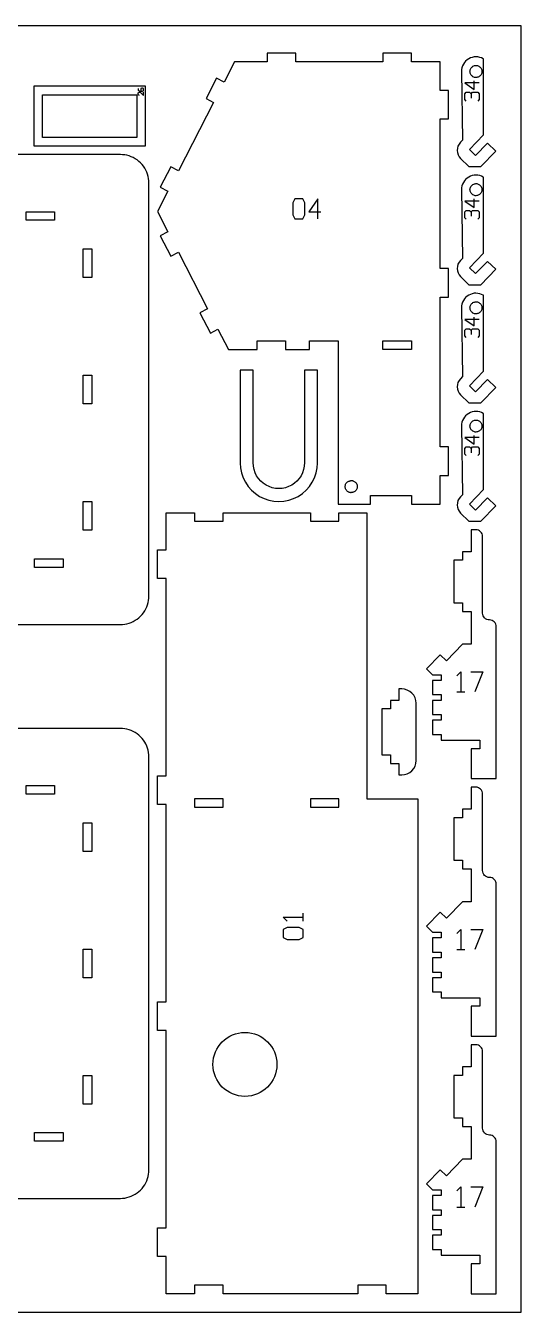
# Model space of a CAD drawing. Header units: millimetres. Extents: x 0 to 450, y 0 to 450.
# Drawn here: x 276.6 to 450, y 0 to 450 of the extents above; entities that cross this region are included whole.
import ezdxf

# ---------------------------------------------------------------- set-up
doc = ezdxf.new("R2010")
doc.units = ezdxf.units.MM
for name, color, linetype in [('CUT', 1, 'Continuous'), ('ENGRAVE', 5, 'Continuous'), ('SHEET', 8, 'Continuous')]:
    doc.layers.add(name, color=color, linetype=linetype)

msp = doc.modelspace()

# ---------------------------------------------------------------- linework, layer by layer
at = {"layer": 'CUT'}
for p, q in [((349.67, 437.39), (346, 430.28)), ((361.04, 437.39), (349.67, 437.39)), ((361.04, 440.39), (361.04, 437.39)), ((371.04, 440.39), (361.04, 440.39)), ((371.04, 437.39), (371.04, 440.39)), ((401.56, 437.39), (371.04, 437.39)), ((401.56, 440.39), (401.56, 437.39)), ((411.56, 440.39), (401.56, 440.39)), ((411.56, 437.39), (411.56, 440.39)), ((421.57, 437.39), (411.56, 437.39)), ((421.57, 427.39), (421.57, 437.39)), ((429.72, 436.56), (429.43, 435.96)), ((430.09, 437.11), (429.72, 436.56)), ((430.53, 437.62), (430.09, 437.11)), ((431.04, 438.06), (430.53, 437.62)), ((431.59, 438.43), (431.04, 438.06)), ((432.19, 438.73), (431.59, 438.43)), ((432.83, 438.94), (432.19, 438.73)), ((433.48, 439.11), (432.83, 438.94)), ((434.15, 439.11), (433.48, 439.11)), ((434.82, 439.07), (434.15, 439.11)), ((435.47, 438.94), (434.82, 439.07)), ((436.1, 438.73), (435.47, 438.94)), ((436.7, 438.43), (436.1, 438.73)), ((436.77, 438.39), (436.7, 438.43)), ((436.77, 411.82), (436.77, 438.39)), ((429.08, 434.67), (429.04, 434)), ((429.04, 434), (429.41, 409.96)), ((429.21, 435.33), (429.08, 434.67)), ((429.43, 435.96), (429.21, 435.33)), ((432.04, 434), (432.06, 434.28)), ((432.06, 433.73), (432.04, 434)), ((432.06, 434.28), (432.12, 434.55)), ((432.12, 433.46), (432.06, 433.73)), ((432.12, 434.55), (432.21, 434.81)), ((432.21, 433.2), (432.12, 433.46)), ((432.21, 434.81), (432.33, 435.06)), ((432.33, 432.95), (432.21, 433.2)), ((432.33, 435.06), (432.48, 435.28)), ((432.48, 432.72), (432.33, 432.95)), ((432.48, 435.28), (432.66, 435.49)), ((432.66, 432.52), (432.48, 432.72)), ((432.66, 435.49), (432.87, 435.67)), ((432.87, 432.33), (432.66, 432.52)), ((432.87, 435.67), (433.1, 435.83)), ((433.1, 432.18), (432.87, 432.33)), ((433.1, 435.83), (433.34, 435.95)), ((433.34, 432.06), (433.1, 432.18)), ((433.34, 435.95), (433.6, 436.04)), ((433.6, 431.95), (433.34, 432.06)), ((433.6, 436.04), (433.87, 436.09)), ((433.87, 436.09), (434.15, 436.11)), ((434.15, 436.11), (434.42, 436.11)), ((434.42, 436.11), (434.69, 436.06)), ((434.69, 436.06), (434.96, 435.98)), ((434.95, 432.06), (434.69, 431.99)), ((435.2, 432.18), (434.95, 432.06)), ((434.96, 435.98), (435.2, 435.83)), ((435.2, 435.83), (435.43, 435.67)), ((435.43, 432.33), (435.2, 432.18)), ((435.43, 435.67), (435.64, 435.49)), ((435.64, 432.52), (435.43, 432.33)), ((435.64, 435.49), (435.82, 435.28)), ((435.82, 432.72), (435.64, 432.52)), ((435.82, 435.28), (435.97, 435.06)), ((435.97, 432.95), (435.82, 432.72)), ((435.97, 435.06), (436.09, 434.81)), ((436.09, 433.2), (435.97, 432.95)), ((436.09, 434.81), (436.18, 434.55)), ((436.18, 433.46), (436.09, 433.2)), ((436.18, 434.55), (436.23, 434.28)), ((436.23, 433.73), (436.18, 433.46)), ((436.23, 434.28), (436.25, 434)), ((436.25, 434), (436.23, 433.73)), ((279.46, 428.83), (279.46, 407.96)), ((318.47, 428.83), (279.46, 428.83)), ((318.47, 407.96), (318.47, 428.83)), ((343.33, 431.65), (339.67, 424.54)), ((346, 430.28), (343.33, 431.65)), ((433.87, 431.9), (433.6, 431.95)), ((434.15, 431.9), (433.87, 431.9)), ((434.42, 431.93), (434.15, 431.9)), ((434.69, 431.99), (434.42, 431.93)), ((282.46, 410.96), (282.46, 425.83)), ((282.46, 425.83), (315.47, 425.83)), ((315.47, 425.83), (315.47, 410.96)), ((342.34, 423.16), (330.01, 399.22)), ((339.67, 424.54), (342.34, 423.16)), ((424.57, 427.39), (421.57, 427.39)), ((424.57, 417.39), (424.57, 427.39)), ((421.57, 365.03), (421.57, 417.39)), ((421.57, 417.39), (424.57, 417.39)), ((315.47, 410.96), (282.46, 410.96)), ((429.41, 409.96), (428.7, 409.23)), ((431.83, 406.71), (436.77, 411.82)), ((279.46, 407.96), (318.47, 407.96)), ((427.63, 407.17), (427.57, 406.39)), ((427.57, 406.39), (427.65, 405.61)), ((427.85, 407.92), (427.63, 407.17)), ((427.65, 405.61), (427.89, 404.87)), ((428.21, 408.62), (427.85, 407.92)), ((428.7, 409.23), (428.21, 408.62)), ((433.99, 404.62), (431.83, 406.71)), ((438.16, 408.94), (433.99, 404.62)), ((435.83, 400.77), (441.04, 406.16)), ((441.04, 406.16), (438.16, 408.94)), ((309.68, 404.96), (16.5, 404.96)), ((310.46, 404.89), (309.68, 404.96)), ((311.24, 404.83), (310.46, 404.89)), ((312.01, 404.68), (311.24, 404.83)), ((312.77, 404.47), (312.01, 404.68)), ((313.5, 404.19), (312.77, 404.47)), ((314.22, 403.87), (313.5, 404.19)), ((314.9, 403.48), (314.22, 403.87)), ((315.56, 403.05), (314.9, 403.48)), ((316.17, 402.56), (315.56, 403.05)), ((316.75, 402.03), (316.17, 402.56)), ((317.28, 401.45), (316.75, 402.03)), ((317.77, 400.83), (317.28, 401.45)), ((318.2, 400.18), (317.77, 400.83)), ((327.34, 400.59), (323.67, 393.48)), ((330.01, 399.22), (327.34, 400.59)), ((427.89, 404.87), (428.28, 404.18)), ((428.28, 404.18), (428.78, 403.58)), ((428.78, 403.58), (431.7, 400.77)), ((431.7, 400.77), (435.83, 400.77)), ((318.59, 399.5), (318.2, 400.18)), ((318.92, 398.78), (318.59, 399.5)), ((319.19, 398.05), (318.92, 398.78)), ((319.4, 397.29), (319.19, 398.05)), ((319.56, 396.52), (319.4, 397.29)), ((319.65, 395.74), (319.56, 396.52)), ((430.53, 396.27), (430.09, 395.77)), ((431.04, 396.71), (430.53, 396.27)), ((431.59, 397.08), (431.04, 396.71)), ((432.19, 397.38), (431.59, 397.08)), ((432.83, 397.6), (432.19, 397.38)), ((433.48, 397.77), (432.83, 397.6)), ((434.15, 397.77), (433.48, 397.77)), ((434.82, 397.73), (434.15, 397.77)), ((435.47, 397.6), (434.82, 397.73)), ((436.1, 397.38), (435.47, 397.6)), ((436.7, 397.08), (436.1, 397.38)), ((436.77, 397.04), (436.7, 397.08)), ((436.77, 370.47), (436.77, 397.04)), ((319.68, 394.95), (319.65, 395.74)), ((319.68, 250.56), (319.68, 394.95)), ((326.34, 392.1), (322.68, 384.99)), ((323.67, 393.48), (326.34, 392.1)), ((429.08, 393.33), (429.04, 392.66)), ((429.04, 392.66), (429.41, 368.61)), ((429.21, 393.98), (429.08, 393.33)), ((429.43, 394.61), (429.21, 393.98)), ((429.72, 395.21), (429.43, 394.61)), ((430.09, 395.77), (429.72, 395.21)), ((432.04, 392.66), (432.06, 392.93)), ((432.06, 392.38), (432.04, 392.66)), ((432.06, 392.93), (432.12, 393.2)), ((432.12, 392.11), (432.06, 392.38)), ((432.12, 393.2), (432.21, 393.46)), ((432.21, 391.85), (432.12, 392.11)), ((432.21, 393.46), (432.33, 393.71)), ((432.33, 391.61), (432.21, 391.85)), ((432.33, 393.71), (432.48, 393.94)), ((432.48, 391.38), (432.33, 391.61)), ((432.48, 393.94), (432.66, 394.15)), ((432.66, 394.15), (432.87, 394.33)), ((432.87, 394.33), (433.1, 394.48)), ((433.1, 394.48), (433.34, 394.6)), ((433.34, 394.6), (433.6, 394.69)), ((433.6, 394.69), (433.87, 394.74)), ((433.87, 394.74), (434.15, 394.76)), ((434.15, 394.76), (434.42, 394.76)), ((434.42, 394.76), (434.69, 394.72)), ((434.69, 394.72), (434.96, 394.63)), ((434.96, 394.63), (435.2, 394.48)), ((435.2, 394.48), (435.43, 394.33)), ((435.43, 394.33), (435.64, 394.15)), ((435.64, 394.15), (435.82, 393.94)), ((435.82, 393.94), (435.97, 393.71)), ((435.97, 391.61), (435.82, 391.38)), ((435.97, 393.71), (436.09, 393.46)), ((436.09, 391.85), (435.97, 391.61)), ((436.09, 393.46), (436.18, 393.2)), ((436.18, 392.11), (436.09, 391.85)), ((436.18, 393.2), (436.23, 392.93)), ((436.23, 392.38), (436.18, 392.11)), ((436.23, 392.93), (436.25, 392.66)), ((436.25, 392.66), (436.23, 392.38)), ((432.66, 391.17), (432.48, 391.38)), ((432.87, 390.99), (432.66, 391.17)), ((433.1, 390.84), (432.87, 390.99)), ((433.34, 390.72), (433.1, 390.84)), ((433.6, 390.6), (433.34, 390.72)), ((433.87, 390.56), (433.6, 390.6)), ((434.15, 390.56), (433.87, 390.56)), ((434.42, 390.59), (434.15, 390.56)), ((434.69, 390.64), (434.42, 390.59)), ((434.95, 390.72), (434.69, 390.64)), ((435.2, 390.84), (434.95, 390.72)), ((435.43, 390.99), (435.2, 390.84)), ((435.64, 391.17), (435.43, 390.99)), ((435.82, 391.38), (435.64, 391.17)), ((276.67, 381.95), (276.67, 384.95)), ((276.67, 384.95), (286.67, 384.95)), ((286.67, 384.95), (286.67, 381.95)), ((322.68, 384.99), (326.34, 377.88)), ((286.67, 381.95), (276.67, 381.95)), ((326.34, 377.88), (323.67, 376.5)), ((323.67, 376.5), (327.34, 369.39)), ((296.67, 361.95), (296.67, 371.95)), ((296.67, 371.95), (299.67, 371.95)), ((299.67, 371.95), (299.67, 361.95)), ((327.34, 369.39), (330.01, 370.76)), ((330.01, 370.76), (340.19, 350.99)), ((431.83, 365.36), (436.77, 370.47)), ((424.57, 365.03), (421.57, 365.03)), ((424.57, 355.03), (424.57, 365.03)), ((427.63, 365.82), (427.57, 365.04)), ((427.57, 365.04), (427.65, 364.27)), ((427.85, 366.58), (427.63, 365.82)), ((428.21, 367.27), (427.85, 366.58)), ((428.7, 367.88), (428.21, 367.27)), ((429.41, 368.61), (428.7, 367.88)), ((433.99, 363.28), (431.83, 365.36)), ((438.16, 367.59), (433.99, 363.28)), ((435.83, 359.42), (441.04, 364.81)), ((441.04, 364.81), (438.16, 367.59)), ((299.67, 361.95), (296.67, 361.95)), ((427.65, 364.27), (427.89, 363.52)), ((427.89, 363.52), (428.28, 362.84)), ((428.28, 362.84), (428.78, 362.24)), ((428.78, 362.24), (431.7, 359.42)), ((431.59, 355.74), (431.04, 355.37)), ((432.19, 356.04), (431.59, 355.74)), ((431.7, 359.42), (435.83, 359.42)), ((432.83, 356.25), (432.19, 356.04)), ((433.48, 356.42), (432.83, 356.25)), ((434.15, 356.42), (433.48, 356.42)), ((434.82, 356.38), (434.15, 356.42)), ((435.47, 356.25), (434.82, 356.38)), ((436.1, 356.04), (435.47, 356.25)), ((436.7, 355.74), (436.1, 356.04)), ((436.77, 355.7), (436.7, 355.74)), ((436.77, 329.13), (436.77, 355.7)), ((421.57, 302.67), (421.57, 355.03)), ((421.57, 355.03), (424.57, 355.03)), ((429.08, 351.98), (429.04, 351.31)), ((429.04, 351.31), (429.41, 327.27)), ((429.21, 352.64), (429.08, 351.98)), ((429.43, 353.27), (429.21, 352.64)), ((429.72, 353.87), (429.43, 353.27)), ((430.09, 354.43), (429.72, 353.87)), ((430.53, 354.93), (430.09, 354.43)), ((431.04, 355.37), (430.53, 354.93)), ((432.04, 351.31), (432.06, 351.59)), ((432.06, 351.04), (432.04, 351.31)), ((432.06, 351.59), (432.12, 351.86)), ((432.12, 350.77), (432.06, 351.04)), ((432.12, 351.86), (432.21, 352.12)), ((432.21, 352.12), (432.33, 352.37)), ((432.33, 352.37), (432.48, 352.59)), ((432.48, 352.59), (432.66, 352.8)), ((432.66, 352.8), (432.87, 352.98)), ((432.87, 352.98), (433.1, 353.14)), ((433.1, 353.14), (433.34, 353.26)), ((433.34, 353.26), (433.6, 353.35)), ((433.6, 353.35), (433.87, 353.4)), ((433.87, 353.4), (434.15, 353.42)), ((434.15, 353.42), (434.42, 353.42)), ((434.42, 353.42), (434.69, 353.37)), ((434.69, 353.37), (434.96, 353.29)), ((434.96, 353.29), (435.2, 353.14)), ((435.2, 353.14), (435.43, 352.98)), ((435.43, 352.98), (435.64, 352.8)), ((435.64, 352.8), (435.82, 352.59)), ((435.82, 352.59), (435.97, 352.37)), ((435.97, 352.37), (436.09, 352.12)), ((436.09, 352.12), (436.18, 351.86)), ((436.18, 351.86), (436.23, 351.59)), ((436.23, 351.04), (436.18, 350.77)), ((436.23, 351.59), (436.25, 351.31)), ((436.25, 351.31), (436.23, 351.04)), ((340.19, 350.99), (337.52, 349.61)), ((337.52, 349.61), (341.18, 342.5)), ((432.21, 350.51), (432.12, 350.77)), ((432.33, 350.26), (432.21, 350.51)), ((432.48, 350.03), (432.33, 350.26)), ((432.66, 349.83), (432.48, 350.03)), ((432.87, 349.65), (432.66, 349.83)), ((433.1, 349.49), (432.87, 349.65)), ((433.34, 349.37), (433.1, 349.49)), ((433.6, 349.26), (433.34, 349.37)), ((433.87, 349.21), (433.6, 349.26)), ((434.15, 349.21), (433.87, 349.21)), ((434.42, 349.24), (434.15, 349.21)), ((434.69, 349.3), (434.42, 349.24)), ((434.95, 349.37), (434.69, 349.3)), ((435.2, 349.49), (434.95, 349.37)), ((435.43, 349.65), (435.2, 349.49)), ((435.64, 349.83), (435.43, 349.65)), ((435.82, 350.03), (435.64, 349.83)), ((435.97, 350.26), (435.82, 350.03)), ((436.09, 350.51), (435.97, 350.26)), ((436.18, 350.77), (436.09, 350.51)), ((341.18, 342.5), (343.85, 343.87)), ((343.85, 343.87), (347.52, 336.76)), ((357.52, 336.76), (357.52, 339.76)), ((357.52, 339.76), (367.52, 339.76)), ((367.52, 339.76), (367.52, 336.76)), ((375.9, 336.76), (375.9, 339.76)), ((375.9, 339.76), (385.9, 339.76)), ((385.9, 339.76), (385.9, 282.67)), ((401.56, 336.76), (401.56, 339.76)), ((401.56, 339.76), (411.56, 339.76)), ((411.56, 339.76), (411.56, 336.76)), ((347.52, 336.76), (357.52, 336.76)), ((367.52, 336.76), (375.9, 336.76)), ((411.56, 336.76), (401.56, 336.76)), ((351.65, 329.57), (351.65, 297.03)), ((356.18, 329.57), (351.65, 329.57)), ((356.18, 297.18), (356.18, 329.57)), ((374.13, 329.57), (374.13, 297.18)), ((378.66, 329.57), (374.13, 329.57)), ((378.66, 297.03), (378.66, 329.57)), ((431.83, 324.02), (436.77, 329.13)), ((296.67, 317.75), (296.67, 327.76)), ((296.67, 327.76), (299.67, 327.76)), ((299.67, 327.76), (299.67, 317.75)), ((427.63, 324.48), (427.57, 323.7)), ((427.85, 325.23), (427.63, 324.48)), ((428.21, 325.93), (427.85, 325.23)), ((428.7, 326.54), (428.21, 325.93)), ((429.41, 327.27), (428.7, 326.54)), ((433.99, 321.93), (431.83, 324.02)), ((438.16, 326.25), (433.99, 321.93)), ((441.04, 323.47), (438.16, 326.25)), ((427.57, 323.7), (427.65, 322.92)), ((427.65, 322.92), (427.89, 322.18)), ((427.89, 322.18), (428.28, 321.49)), ((428.28, 321.49), (428.78, 320.9)), ((428.78, 320.9), (431.7, 318.08)), ((435.83, 318.08), (441.04, 323.47)), ((299.67, 317.75), (296.67, 317.75)), ((431.7, 318.08), (435.83, 318.08)), ((433.48, 315.08), (432.83, 314.91)), ((434.15, 315.08), (433.48, 315.08)), ((434.82, 315.04), (434.15, 315.08)), ((435.47, 314.91), (434.82, 315.04)), ((429.08, 310.64), (429.04, 309.97)), ((429.21, 311.29), (429.08, 310.64)), ((429.43, 311.93), (429.21, 311.29)), ((429.72, 312.52), (429.43, 311.93)), ((430.09, 313.08), (429.72, 312.52)), ((430.53, 313.58), (430.09, 313.08)), ((431.04, 314.02), (430.53, 313.58)), ((431.59, 314.4), (431.04, 314.02)), ((432.19, 314.69), (431.59, 314.4)), ((432.06, 310.24), (432.12, 310.51)), ((432.12, 310.51), (432.21, 310.77)), ((432.83, 314.91), (432.19, 314.69)), ((432.21, 310.77), (432.33, 311.02)), ((432.33, 311.02), (432.48, 311.25)), ((432.48, 311.25), (432.66, 311.46)), ((432.66, 311.46), (432.87, 311.64)), ((432.87, 311.64), (433.1, 311.79)), ((433.1, 311.79), (433.34, 311.91)), ((433.34, 311.91), (433.6, 312)), ((433.6, 312), (433.87, 312.05)), ((433.87, 312.05), (434.15, 312.07)), ((434.15, 312.07), (434.42, 312.07)), ((434.42, 312.07), (434.69, 312.03)), ((434.69, 312.03), (434.96, 311.94)), ((434.96, 311.94), (435.2, 311.79)), ((435.2, 311.79), (435.43, 311.64)), ((435.43, 311.64), (435.64, 311.46)), ((436.1, 314.69), (435.47, 314.91)), ((435.64, 311.46), (435.82, 311.25)), ((435.82, 311.25), (435.97, 311.02)), ((435.97, 311.02), (436.09, 310.77)), ((436.09, 310.77), (436.18, 310.51)), ((436.7, 314.4), (436.1, 314.69)), ((436.18, 310.51), (436.23, 310.24)), ((436.77, 314.35), (436.7, 314.4)), ((436.77, 287.78), (436.77, 314.35)), ((429.04, 309.97), (429.41, 285.92)), ((432.04, 309.97), (432.06, 310.24)), ((432.06, 309.69), (432.04, 309.97)), ((432.12, 309.42), (432.06, 309.69)), ((432.21, 309.16), (432.12, 309.42)), ((432.33, 308.92), (432.21, 309.16)), ((432.48, 308.69), (432.33, 308.92)), ((432.66, 308.48), (432.48, 308.69)), ((432.87, 308.3), (432.66, 308.48)), ((433.1, 308.15), (432.87, 308.3)), ((433.34, 308.03), (433.1, 308.15)), ((433.6, 307.91), (433.34, 308.03)), ((433.87, 307.87), (433.6, 307.91)), ((434.15, 307.87), (433.87, 307.87)), ((434.42, 307.9), (434.15, 307.87)), ((434.69, 307.95), (434.42, 307.9)), ((434.95, 308.03), (434.69, 307.95)), ((435.2, 308.15), (434.95, 308.03)), ((435.43, 308.3), (435.2, 308.15)), ((435.64, 308.48), (435.43, 308.3)), ((435.82, 308.69), (435.64, 308.48)), ((435.97, 308.92), (435.82, 308.69)), ((436.09, 309.16), (435.97, 308.92)), ((436.18, 309.42), (436.09, 309.16)), ((436.23, 309.69), (436.18, 309.42)), ((436.23, 310.24), (436.25, 309.97)), ((436.25, 309.97), (436.23, 309.69)), ((424.57, 302.67), (421.57, 302.67)), ((424.57, 292.67), (424.57, 302.67)), ((351.65, 297.03), (351.76, 295.32)), ((356.26, 295.91), (356.18, 297.18)), ((374.13, 297.18), (374.05, 295.91)), ((378.55, 295.32), (378.66, 297.03)), ((351.76, 295.32), (352.1, 293.58)), ((352.1, 293.58), (352.67, 291.91)), ((356.49, 294.76), (356.26, 295.91)), ((356.87, 293.65), (356.49, 294.76)), ((357.39, 292.59), (356.87, 293.65)), ((358.04, 291.62), (357.39, 292.59)), ((372.92, 292.59), (372.27, 291.62)), ((373.44, 293.65), (372.92, 292.59)), ((373.82, 294.76), (373.44, 293.65)), ((374.05, 295.91), (373.82, 294.76)), ((377.64, 291.91), (378.21, 293.58)), ((378.21, 293.58), (378.55, 295.32)), ((421.57, 282.67), (421.57, 292.67)), ((421.57, 292.67), (424.57, 292.67)), ((352.67, 291.91), (353.45, 290.32)), ((353.45, 290.32), (354.44, 288.85)), ((354.44, 288.85), (355.6, 287.53)), ((358.81, 290.74), (358.04, 291.62)), ((359.7, 289.96), (358.81, 290.74)), ((360.67, 289.31), (359.7, 289.96)), ((361.72, 288.79), (360.67, 289.31)), ((362.83, 288.42), (361.72, 288.79)), ((363.98, 288.11), (362.83, 288.42)), ((365.16, 288.11), (363.98, 288.11)), ((366.33, 288.19), (365.16, 288.11)), ((367.48, 288.42), (366.33, 288.19)), ((368.59, 288.79), (367.48, 288.42)), ((369.64, 289.31), (368.59, 288.79)), ((370.61, 289.96), (369.64, 289.31)), ((371.5, 290.74), (370.61, 289.96)), ((372.27, 291.62), (371.5, 290.74)), ((374.71, 287.53), (375.87, 288.85)), ((375.87, 288.85), (376.86, 290.32)), ((376.86, 290.32), (377.64, 291.91)), ((388.36, 288.79), (388.38, 289.07)), ((388.38, 288.52), (388.36, 288.79)), ((388.38, 289.07), (388.43, 289.34)), ((388.43, 288.24), (388.38, 288.52)), ((388.43, 289.34), (388.52, 289.61)), ((388.52, 287.98), (388.43, 288.24)), ((388.52, 289.61), (388.65, 289.85)), ((388.65, 289.85), (388.8, 290.08)), ((388.8, 290.08), (388.98, 290.29)), ((388.98, 290.29), (389.19, 290.48)), ((389.19, 290.48), (389.42, 290.63)), ((389.42, 290.63), (389.67, 290.75)), ((389.67, 290.75), (389.93, 290.75)), ((389.93, 290.84), (390.21, 290.84)), ((390.21, 290.9), (390.48, 290.9)), ((390.48, 290.92), (390.76, 290.92)), ((390.76, 290.9), (391.03, 290.9)), ((391.03, 290.84), (391.29, 290.84)), ((391.29, 290.75), (391.54, 290.63)), ((391.54, 290.63), (391.77, 290.48)), ((391.77, 290.48), (391.98, 290.29)), ((391.98, 290.29), (392.17, 290.08)), ((392.17, 290.08), (392.32, 289.85)), ((392.32, 289.85), (392.44, 289.61)), ((392.44, 289.61), (392.53, 289.34)), ((392.53, 288.24), (392.44, 287.98)), ((392.53, 289.34), (392.59, 289.07)), ((392.59, 288.52), (392.53, 288.24)), ((392.59, 289.07), (392.6, 288.79)), ((392.6, 288.79), (392.59, 288.52)), ((296.67, 273.56), (296.67, 283.56)), ((296.67, 283.56), (299.67, 283.56)), ((299.67, 283.56), (299.67, 273.56)), ((355.6, 287.53), (356.93, 286.36)), ((356.93, 286.36), (358.4, 285.38)), ((358.4, 285.38), (359.98, 284.6)), ((359.98, 284.6), (361.66, 284.03)), ((361.66, 284.03), (363.39, 283.68)), ((363.39, 283.68), (365.16, 283.57)), ((365.16, 283.57), (366.92, 283.68)), ((366.92, 283.68), (368.65, 284.03)), ((368.65, 284.03), (370.33, 284.6)), ((370.33, 284.6), (371.91, 285.38)), ((371.91, 285.38), (373.38, 286.36)), ((373.38, 286.36), (374.71, 287.53)), ((388.65, 287.73), (388.52, 287.98)), ((388.8, 287.5), (388.65, 287.73)), ((388.98, 287.29), (388.8, 287.5)), ((389.19, 287.11), (388.98, 287.29)), ((389.42, 286.96), (389.19, 287.11)), ((389.67, 286.83), (389.42, 286.96)), ((389.93, 286.74), (389.67, 286.74)), ((390.21, 286.69), (389.93, 286.69)), ((390.48, 286.67), (390.21, 286.67)), ((390.76, 286.69), (390.48, 286.69)), ((391.03, 286.74), (390.76, 286.74)), ((391.29, 286.83), (391.03, 286.83)), ((391.54, 286.96), (391.29, 286.83)), ((391.77, 287.11), (391.54, 286.96)), ((391.98, 287.29), (391.77, 287.11)), ((392.17, 287.5), (391.98, 287.29)), ((392.32, 287.73), (392.17, 287.5)), ((392.44, 287.98), (392.32, 287.73)), ((397.21, 282.67), (397.21, 285.67)), ((397.21, 285.67), (411.56, 285.67)), ((411.56, 285.67), (411.56, 282.67)), ((427.85, 283.89), (427.63, 283.13)), ((428.21, 284.58), (427.85, 283.89)), ((428.7, 285.19), (428.21, 284.58)), ((429.41, 285.92), (428.7, 285.19)), ((431.83, 282.67), (436.77, 287.78)), ((438.16, 284.9), (433.99, 280.59)), ((441.04, 282.12), (438.16, 284.9)), ((325.68, 279.67), (335.68, 279.67)), ((325.68, 266.67), (325.68, 279.67)), ((335.68, 279.67), (335.68, 276.67)), ((345.68, 279.67), (376.2, 279.67)), ((345.68, 276.67), (345.68, 279.67)), ((376.2, 279.67), (376.2, 276.67)), ((385.9, 282.67), (397.21, 282.67)), ((386.2, 279.67), (396, 279.67)), ((386.2, 276.67), (386.2, 279.67)), ((396, 279.67), (396, 179.62)), ((411.56, 282.67), (421.57, 282.67)), ((427.63, 283.13), (427.57, 282.35)), ((427.57, 282.35), (427.65, 281.58)), ((427.65, 281.58), (427.89, 280.83)), ((427.89, 280.83), (428.28, 280.15)), ((428.28, 280.15), (428.78, 279.55)), ((428.78, 279.55), (431.7, 276.73)), ((433.99, 280.59), (431.83, 282.67)), ((435.83, 276.73), (441.04, 282.12)), ((335.68, 276.67), (345.68, 276.67)), ((376.2, 276.67), (386.2, 276.67)), ((431.7, 276.73), (435.83, 276.73)), ((299.67, 273.56), (296.67, 273.56)), ((432.45, 273.73), (432.45, 266.03)), ((434.05, 273.73), (432.45, 273.73)), ((434.52, 273.69), (434.05, 273.73)), ((434.97, 273.55), (434.52, 273.69)), ((435.38, 273.33), (434.97, 273.55)), ((435.75, 273.03), (435.38, 273.33)), ((436.04, 272.67), (435.75, 273.03)), ((436.27, 272.25), (436.04, 272.67)), ((436.4, 271.8), (436.27, 272.25)), ((436.45, 271.33), (436.4, 271.8)), ((436.45, 244.56), (436.45, 271.33)), ((322.68, 266.67), (325.68, 266.67)), ((322.68, 256.67), (322.68, 266.67)), ((429.45, 266.03), (429.45, 263.03)), ((432.45, 266.03), (429.45, 266.03)), ((279.67, 260.56), (279.67, 263.56)), ((279.67, 263.56), (289.67, 263.56)), ((289.67, 263.56), (289.67, 260.56)), ((426.45, 263.03), (426.45, 248.16)), ((429.45, 263.03), (426.45, 263.03)), ((289.67, 260.56), (279.67, 260.56)), ((325.68, 256.67), (322.68, 256.67)), ((325.68, 187.61), (325.68, 256.67)), ((319.19, 247.47), (319.4, 248.22)), ((319.4, 248.22), (319.56, 248.99)), ((319.56, 248.99), (319.65, 249.77)), ((319.65, 249.77), (319.68, 250.56)), ((426.45, 248.16), (429.45, 248.16)), ((429.45, 248.16), (429.45, 245.16)), ((316.17, 242.95), (316.75, 243.48)), ((316.75, 243.48), (317.28, 244.06)), ((317.28, 244.06), (317.77, 244.68)), ((317.77, 244.68), (318.2, 245.33)), ((318.2, 245.33), (318.59, 246.02)), ((318.59, 246.02), (318.92, 246.73)), ((318.92, 246.73), (319.19, 247.47)), ((429.45, 245.16), (432.45, 245.16)), ((432.45, 245.16), (432.45, 233.67)), ((436.49, 244.09), (436.45, 244.56)), ((436.63, 243.64), (436.49, 244.09)), ((436.85, 243.22), (436.63, 243.64)), ((437.15, 242.86), (436.85, 243.22)), ((233.25, 240.55), (309.68, 240.55)), ((309.68, 240.55), (310.46, 240.59)), ((310.46, 240.59), (311.24, 240.68)), ((311.24, 240.68), (312.01, 240.83)), ((312.01, 240.83), (312.77, 241.04)), ((312.77, 241.04), (313.5, 241.32)), ((313.5, 241.32), (314.22, 241.65)), ((314.22, 241.65), (314.9, 242.03)), ((314.9, 242.03), (315.56, 242.47)), ((315.56, 242.47), (316.17, 242.95)), ((437.52, 242.56), (437.15, 242.86)), ((437.93, 242.34), (437.52, 242.56)), ((438.38, 242.2), (437.93, 242.34)), ((438.85, 242.16), (438.38, 242.2)), ((438.86, 242.16), (438.85, 242.16)), ((439.33, 242.11), (438.85, 242.16)), ((439.78, 241.97), (439.33, 242.11)), ((440.19, 241.75), (439.78, 241.97)), ((440.56, 241.45), (440.19, 241.75)), ((440.86, 241.09), (440.56, 241.45)), ((441.08, 240.68), (440.86, 241.09)), ((441.21, 240.23), (441.08, 240.68)), ((441.26, 239.76), (441.21, 240.23)), ((441.26, 186.66), (441.26, 239.76)), ((421.64, 230), (416.83, 225.1)), ((423.78, 227.9), (421.64, 230)), ((429.45, 233.67), (423.78, 227.9)), ((432.45, 233.67), (429.45, 233.67)), ((416.83, 225.1), (418.97, 223)), ((418.97, 223), (421.97, 223)), ((418.97, 221), (418.97, 216.03)), ((421.97, 221), (418.97, 221)), ((421.97, 223), (421.97, 221)), ((408.2, 218.02), (407.2, 218.02)), ((407.2, 218.02), (407.2, 214.02)), ((409.18, 217.92), (408.2, 218.02)), ((410.12, 217.64), (409.18, 217.92)), ((410.98, 217.18), (410.12, 217.64)), ((411.74, 216.56), (410.98, 217.18)), ((412.36, 215.8), (411.74, 216.56)), ((418.97, 216.03), (421.97, 216.03)), ((421.97, 216.03), (421.97, 214.03)), ((407.2, 214.02), (404.2, 214.02)), ((404.2, 214.02), (404.2, 211.02)), ((412.82, 214.93), (412.36, 215.8)), ((413.11, 214), (412.82, 214.93)), ((413.2, 213.02), (413.11, 214)), ((413.2, 192.95), (413.2, 213.02)), ((418.97, 214.03), (418.97, 209.07)), ((421.97, 214.03), (418.97, 214.03)), ((404.2, 211.02), (401.2, 211.02)), ((401.2, 211.02), (401.2, 194.96)), ((418.97, 209.07), (421.97, 209.07)), ((418.97, 207.07), (418.97, 202.11)), ((421.97, 207.07), (418.97, 207.07)), ((421.97, 209.07), (421.97, 207.07)), ((309.68, 204.23), (16.5, 204.23)), ((310.46, 204.16), (309.68, 204.23)), ((311.24, 204.11), (310.46, 204.16)), ((312.01, 203.95), (311.24, 204.11)), ((312.77, 203.74), (312.01, 203.95)), ((313.5, 203.47), (312.77, 203.74)), ((314.22, 203.14), (313.5, 203.47)), ((314.9, 202.75), (314.22, 203.14)), ((315.56, 202.32), (314.9, 202.75)), ((316.17, 201.83), (315.56, 202.32)), ((316.75, 201.3), (316.17, 201.83)), ((317.28, 200.72), (316.75, 201.3)), ((317.77, 200.11), (317.28, 200.72)), ((318.2, 199.45), (317.77, 200.11)), ((318.59, 198.77), (318.2, 199.45)), ((318.92, 198.05), (318.59, 198.77)), ((319.19, 197.32), (318.92, 198.05)), ((418.97, 202.11), (421.97, 202.11)), ((421.97, 202.11), (421.97, 200.11)), ((421.97, 200.11), (435.45, 200.11)), ((435.45, 200.11), (435.45, 197.11)), ((319.4, 196.56), (319.19, 197.32)), ((319.56, 195.79), (319.4, 196.56)), ((319.65, 195.01), (319.56, 195.79)), ((319.68, 194.23), (319.65, 195.01)), ((319.68, 49.83), (319.68, 194.23)), ((401.2, 194.96), (404.2, 194.96)), ((404.2, 194.96), (404.2, 191.95)), ((432.45, 197.11), (432.45, 186.66)), ((435.45, 197.11), (432.45, 197.11)), ((404.2, 191.95), (407.2, 191.95)), ((407.2, 191.95), (407.2, 187.95)), ((410.98, 188.8), (411.74, 189.42)), ((411.74, 189.42), (412.36, 190.18)), ((412.36, 190.18), (412.82, 191.04)), ((412.82, 191.04), (413.11, 191.98)), ((413.11, 191.98), (413.2, 192.95)), ((322.68, 187.61), (325.68, 187.61)), ((322.68, 177.61), (322.68, 187.61)), ((407.2, 187.95), (408.2, 187.95)), ((408.2, 187.95), (409.18, 188.05)), ((409.18, 188.05), (410.12, 188.33)), ((410.12, 188.33), (410.98, 188.8)), ((432.45, 186.66), (441.26, 186.66)), ((276.67, 181.22), (276.67, 184.22)), ((276.67, 184.22), (286.67, 184.22)), ((286.67, 181.22), (276.67, 181.22)), ((286.67, 184.22), (286.67, 181.22)), ((432.45, 183.66), (432.45, 175.95)), ((434.05, 183.66), (432.45, 183.66)), ((434.52, 183.61), (434.05, 183.66)), ((434.97, 183.47), (434.52, 183.61)), ((435.38, 183.25), (434.97, 183.47)), ((435.75, 182.95), (435.38, 183.25)), ((436.04, 182.59), (435.75, 182.95)), ((436.27, 182.17), (436.04, 182.59)), ((436.4, 181.72), (436.27, 182.17)), ((436.45, 181.25), (436.4, 181.72)), ((436.45, 154.48), (436.45, 181.25)), ((325.68, 177.61), (322.68, 177.61)), ((325.68, 108.56), (325.68, 177.61)), ((345.68, 179.62), (335.68, 179.62)), ((335.68, 179.62), (335.68, 176.62)), ((335.68, 176.62), (345.68, 176.62)), ((345.68, 176.62), (345.68, 179.62)), ((386.2, 179.62), (376.2, 179.62)), ((376.2, 179.62), (376.2, 176.62)), ((376.2, 176.62), (386.2, 176.62)), ((386.2, 176.62), (386.2, 179.62)), ((396, 179.62), (413.83, 179.62)), ((413.83, 179.62), (413.83, 6.5)), ((429.45, 175.95), (429.45, 172.95)), ((432.45, 175.95), (429.45, 175.95)), ((296.67, 161.22), (296.67, 171.22)), ((296.67, 171.22), (299.67, 171.22)), ((299.67, 171.22), (299.67, 161.22)), ((426.45, 172.95), (426.45, 158.08)), ((429.45, 172.95), (426.45, 172.95)), ((299.67, 161.22), (296.67, 161.22)), ((426.45, 158.08), (429.45, 158.08)), ((429.45, 158.08), (429.45, 155.08)), ((429.45, 155.08), (432.45, 155.08)), ((432.45, 155.08), (432.45, 143.6)), ((436.49, 154.01), (436.45, 154.48)), ((436.63, 153.56), (436.49, 154.01)), ((436.85, 153.15), (436.63, 153.56)), ((437.15, 152.78), (436.85, 153.15)), ((437.52, 152.48), (437.15, 152.78)), ((437.93, 152.26), (437.52, 152.48)), ((438.38, 152.13), (437.93, 152.26)), ((438.85, 152.08), (438.38, 152.13)), ((438.86, 152.08), (438.85, 152.08)), ((439.33, 152.03), (438.85, 152.08)), ((439.78, 151.9), (439.33, 152.03)), ((440.19, 151.67), (439.78, 151.9)), ((440.56, 151.38), (440.19, 151.67)), ((440.86, 151.01), (440.56, 151.38)), ((441.08, 150.6), (440.86, 151.01)), ((441.21, 150.15), (441.08, 150.6)), ((441.26, 149.68), (441.21, 150.15)), ((441.26, 96.58), (441.26, 149.68)), ((421.64, 139.92), (416.83, 135.02)), ((423.78, 137.82), (421.64, 139.92)), ((429.45, 143.6), (423.78, 137.82)), ((432.45, 143.6), (429.45, 143.6)), ((416.83, 135.02), (418.97, 132.92)), ((418.97, 132.92), (421.97, 132.92)), ((418.97, 130.92), (418.97, 125.96)), ((421.97, 130.92), (418.97, 130.92)), ((421.97, 132.92), (421.97, 130.92)), ((296.67, 117.03), (296.67, 127.03)), ((296.67, 127.03), (299.67, 127.03)), ((299.67, 127.03), (299.67, 117.03)), ((418.97, 125.96), (421.97, 125.96)), ((418.97, 123.96), (418.97, 118.99)), ((421.97, 123.96), (418.97, 123.96)), ((421.97, 125.96), (421.97, 123.96)), ((299.67, 117.03), (296.67, 117.03)), ((418.97, 118.99), (421.97, 118.99)), ((421.97, 118.99), (421.97, 116.99)), ((418.97, 116.99), (418.97, 112.03)), ((421.97, 116.99), (418.97, 116.99)), ((322.68, 108.56), (325.68, 108.56)), ((322.68, 98.56), (322.68, 108.56)), ((418.97, 112.03), (421.97, 112.03)), ((421.97, 112.03), (421.97, 110.03)), ((421.97, 110.03), (435.45, 110.03)), ((435.45, 110.03), (435.45, 107.03)), ((432.45, 107.03), (432.45, 96.58)), ((435.45, 107.03), (432.45, 107.03)), ((325.68, 98.56), (322.68, 98.56)), ((325.68, 29.5), (325.68, 98.56)), ((432.45, 96.58), (441.26, 96.58)), ((432.45, 93.58), (432.45, 85.88)), ((434.05, 93.58), (432.45, 93.58)), ((434.52, 93.53), (434.05, 93.58)), ((434.97, 93.39), (434.52, 93.53)), ((435.38, 93.17), (434.97, 93.39)), ((435.75, 92.87), (435.38, 93.17)), ((436.04, 92.51), (435.75, 92.87)), ((436.27, 92.09), (436.04, 92.51)), ((436.4, 91.64), (436.27, 92.09)), ((436.45, 91.18), (436.4, 91.64)), ((436.45, 64.4), (436.45, 91.18)), ((429.45, 85.88), (429.45, 82.87)), ((432.45, 85.88), (429.45, 85.88)), ((296.67, 72.83), (296.67, 82.84)), ((296.67, 82.84), (299.67, 82.84)), ((299.67, 82.84), (299.67, 72.83)), ((426.45, 82.87), (426.45, 68)), ((429.45, 82.87), (426.45, 82.87)), ((299.67, 72.83), (296.67, 72.83)), ((426.45, 68), (429.45, 68)), ((429.45, 68), (429.45, 65)), ((429.45, 65), (432.45, 65)), ((432.45, 65), (432.45, 53.52)), ((436.49, 63.93), (436.45, 64.4)), ((436.63, 63.48), (436.49, 63.93)), ((436.85, 63.07), (436.63, 63.48)), ((437.15, 62.7), (436.85, 63.07)), ((279.67, 59.83), (279.67, 62.83)), ((279.67, 62.83), (289.67, 62.83)), ((289.67, 59.83), (279.67, 59.83)), ((289.67, 62.83), (289.67, 59.83)), ((437.52, 62.41), (437.15, 62.7)), ((437.93, 62.18), (437.52, 62.41)), ((438.38, 62.05), (437.93, 62.18)), ((438.85, 62), (438.38, 62.05)), ((438.86, 62), (438.85, 62)), ((439.33, 61.95), (438.85, 62)), ((439.78, 61.82), (439.33, 61.95)), ((440.19, 61.6), (439.78, 61.82)), ((440.56, 61.3), (440.19, 61.6)), ((440.86, 60.93), (440.56, 61.3)), ((441.08, 60.52), (440.86, 60.93)), ((441.21, 60.07), (441.08, 60.52)), ((441.26, 59.6), (441.21, 60.07)), ((441.26, 6.5), (441.26, 59.6)), ((319.65, 49.04), (319.68, 49.83)), ((421.64, 49.84), (416.83, 44.94)), ((423.78, 47.74), (421.64, 49.84)), ((429.45, 53.52), (423.78, 47.74)), ((432.45, 53.52), (429.45, 53.52)), ((318.2, 44.6), (318.59, 45.29)), ((318.59, 45.29), (318.92, 46)), ((318.92, 46), (319.19, 46.74)), ((319.19, 46.74), (319.4, 47.49)), ((319.4, 47.49), (319.56, 48.26)), ((319.56, 48.26), (319.65, 49.04)), ((312.77, 40.32), (313.5, 40.59)), ((313.5, 40.59), (314.22, 40.92)), ((314.22, 40.92), (314.9, 41.3)), ((314.9, 41.3), (315.56, 41.74)), ((315.56, 41.74), (316.17, 42.22)), ((316.17, 42.22), (316.75, 42.76)), ((316.75, 42.76), (317.28, 43.33)), ((317.28, 43.33), (317.77, 43.95)), ((317.77, 43.95), (318.2, 44.6)), ((416.83, 44.94), (418.97, 42.84)), ((418.97, 42.84), (421.97, 42.84)), ((418.97, 40.84), (418.97, 35.88)), ((421.97, 40.84), (418.97, 40.84)), ((421.97, 42.84), (421.97, 40.84)), ((233.25, 39.83), (309.68, 39.83)), ((309.68, 39.83), (310.46, 39.86)), ((310.46, 39.86), (311.24, 39.95)), ((311.24, 39.95), (312.01, 40.1)), ((312.01, 40.1), (312.77, 40.32)), ((418.97, 35.88), (421.97, 35.88)), ((418.97, 33.88), (418.97, 28.92)), ((421.97, 33.88), (418.97, 33.88)), ((421.97, 35.88), (421.97, 33.88)), ((322.68, 29.5), (325.68, 29.5)), ((322.68, 19.5), (322.68, 29.5)), ((418.97, 28.92), (421.97, 28.92)), ((421.97, 28.92), (421.97, 26.92)), ((418.97, 26.92), (418.97, 21.95)), ((421.97, 26.92), (418.97, 26.92)), ((325.68, 19.5), (322.68, 19.5)), ((325.68, 6.5), (325.68, 19.5)), ((418.97, 21.95), (421.97, 21.95)), ((421.97, 21.95), (421.97, 19.95)), ((421.97, 19.95), (435.45, 19.95)), ((435.45, 19.95), (435.45, 16.95)), ((432.45, 16.95), (432.45, 6.5)), ((435.45, 16.95), (432.45, 16.95)), ((345.68, 9.5), (335.68, 9.5)), ((335.68, 9.5), (335.68, 6.5)), ((345.68, 6.5), (345.68, 9.5)), ((402.76, 9.5), (392.75, 9.5)), ((392.75, 9.5), (392.75, 6.5)), ((402.76, 6.5), (402.76, 9.5)), ((335.68, 6.5), (325.68, 6.5)), ((392.75, 6.5), (345.68, 6.5)), ((413.83, 6.5), (402.76, 6.5)), ((432.45, 6.5), (441.26, 6.5))]:
    msp.add_line(p, q, dxfattribs=at)
msp.add_circle((353.28, 86.69), 11.18, dxfattribs=at)
at = {"layer": 'ENGRAVE'}
for p, q in [((315.96, 428.02), (315.96, 427.47)), ((317.15, 428.2), (316.88, 428.02)), ((316.88, 428.02), (316.88, 427.28)), ((317.43, 428.2), (317.15, 428.2)), ((317.8, 428.02), (317.43, 428.2)), ((317.8, 427.28), (317.8, 428.02)), ((435.25, 429.99), (430.2, 429.99)), ((430.2, 429.99), (433.48, 427.72)), ((433.48, 427.72), (433.48, 430.75)), ((315.96, 427.47), (316.51, 427.1)), ((315.96, 426.55), (316.33, 426.73)), ((315.96, 425.82), (315.96, 426.55)), ((316.33, 425.64), (315.96, 425.82)), ((316.33, 426.73), (316.59, 426.73)), ((316.51, 427.1), (317.43, 427.1)), ((316.59, 426.73), (317.8, 425.64)), ((316.88, 427.28), (317.15, 427.1)), ((317.43, 427.1), (317.8, 427.28)), ((317.8, 425.64), (317.8, 426.73)), ((430.2, 426.2), (430.7, 426.71)), ((430.2, 424.18), (430.2, 426.2)), ((430.7, 423.67), (430.2, 424.18)), ((430.7, 426.71), (431.92, 426.71)), ((431.92, 426.71), (432.42, 426.2)), ((432.42, 426.2), (432.93, 426.71)), ((432.42, 426.2), (432.42, 424.68)), ((432.93, 426.71), (434.75, 426.71)), ((434.75, 426.71), (435.25, 426.2)), ((435.25, 424.18), (434.75, 423.67)), ((435.25, 426.2), (435.25, 424.18)), ((370.77, 389.5), (370.07, 388.1)), ((370.07, 388.1), (370.07, 383.9)), ((373.57, 389.5), (370.77, 389.5)), ((374.27, 388.1), (373.57, 389.5)), ((374.27, 383.9), (374.27, 388.1)), ((378.82, 389.5), (375.67, 384.95)), ((378.82, 382.5), (378.82, 389.5)), ((435.25, 388.65), (430.2, 388.65)), ((430.2, 388.65), (433.48, 386.37)), ((433.48, 386.37), (433.48, 389.4)), ((370.07, 383.9), (370.77, 382.5)), ((370.77, 382.5), (373.57, 382.5)), ((373.57, 382.5), (374.27, 383.9)), ((375.67, 384.95), (379.87, 384.95)), ((430.2, 384.86), (430.7, 385.36)), ((430.2, 382.83), (430.2, 384.86)), ((430.7, 382.33), (430.2, 382.83)), ((430.7, 385.36), (431.92, 385.36)), ((431.92, 385.36), (432.42, 384.86)), ((432.42, 384.86), (432.93, 385.36)), ((432.42, 384.86), (432.42, 383.34)), ((432.93, 385.36), (434.75, 385.36)), ((434.75, 385.36), (435.25, 384.86)), ((435.25, 382.83), (434.75, 382.33)), ((435.25, 384.86), (435.25, 382.83)), ((435.25, 347.3), (430.2, 347.3)), ((430.2, 347.3), (433.48, 345.03)), ((433.48, 345.03), (433.48, 348.06)), ((430.2, 343.51), (430.7, 344.02)), ((430.2, 341.49), (430.2, 343.51)), ((430.7, 344.02), (431.92, 344.02)), ((431.92, 344.02), (432.42, 343.51)), ((432.42, 343.51), (432.93, 344.02)), ((432.42, 343.51), (432.42, 341.99)), ((432.93, 344.02), (434.75, 344.02)), ((434.75, 344.02), (435.25, 343.51)), ((435.25, 343.51), (435.25, 341.49)), ((430.7, 340.98), (430.2, 341.49)), ((435.25, 341.49), (434.75, 340.98)), ((433.48, 303.68), (433.48, 306.71)), ((435.25, 305.96), (430.2, 305.96)), ((430.2, 305.96), (433.48, 303.68)), ((430.2, 302.17), (430.7, 302.67)), ((430.2, 300.14), (430.2, 302.17)), ((430.7, 302.67), (431.92, 302.67)), ((431.92, 302.67), (432.42, 302.17)), ((432.42, 302.17), (432.93, 302.67)), ((432.42, 302.17), (432.42, 300.65)), ((432.93, 302.67), (434.75, 302.67)), ((434.75, 302.67), (435.25, 302.17)), ((435.25, 302.17), (435.25, 300.14)), ((430.7, 299.64), (430.2, 300.14)), ((435.25, 300.14), (434.75, 299.64)), ((427.41, 222.57), (428.81, 223.97)), ((428.81, 223.97), (428.81, 216.97)), ((432.31, 223.97), (436.51, 223.97)), ((436.51, 223.97), (433.71, 216.97)), ((427.41, 216.97), (430.21, 216.97)), ((373.72, 136.74), (373.72, 139.54)), ((368.12, 136.74), (366.72, 138.14)), ((366.72, 138.14), (373.72, 138.14)), ((368.12, 134.64), (366.72, 133.94)), ((366.72, 133.94), (366.72, 131.14)), ((366.72, 131.14), (368.12, 130.44)), ((372.32, 134.64), (368.12, 134.64)), ((373.72, 133.94), (372.32, 134.64)), ((372.32, 130.44), (373.72, 131.14)), ((373.72, 131.14), (373.72, 133.94)), ((427.41, 132.49), (428.81, 133.89)), ((428.81, 133.89), (428.81, 126.89)), ((432.31, 133.89), (436.51, 133.89)), ((436.51, 133.89), (433.71, 126.89)), ((368.12, 130.44), (372.32, 130.44)), ((427.41, 126.89), (430.21, 126.89)), ((427.41, 42.42), (428.81, 43.82)), ((428.81, 43.82), (428.81, 36.82)), ((432.31, 43.82), (436.51, 43.82)), ((436.51, 43.82), (433.71, 36.82)), ((427.41, 36.82), (430.21, 36.82))]:
    msp.add_line(p, q, dxfattribs=at)
at = {"layer": 'SHEET'}
for p, q in [((450, 450), (0, 450)), ((450, 0), (450, 450)), ((0, 0), (450, 0))]:
    msp.add_line(p, q, dxfattribs=at)

doc.saveas('drawing.dxf')
